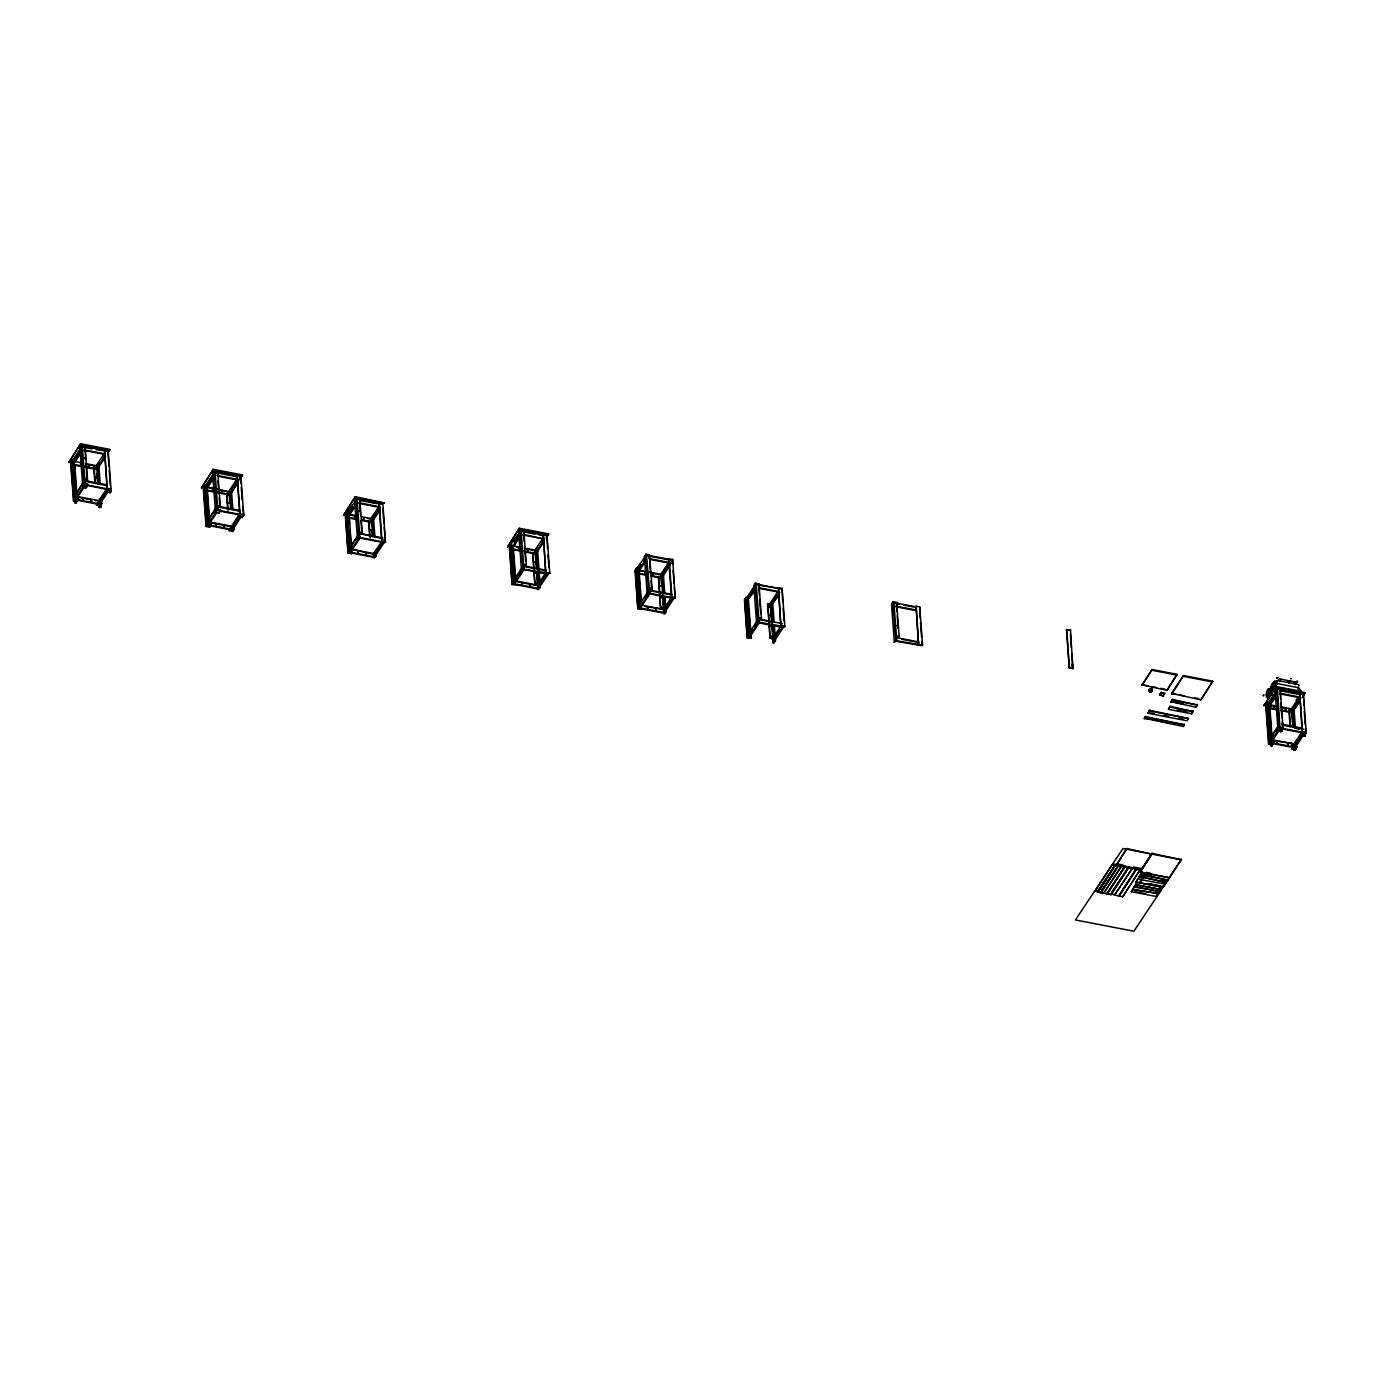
<?xml version="1.0" encoding="UTF-8"?>
<svg xmlns="http://www.w3.org/2000/svg" width="1375" height="1375" viewBox="0 0 1375 1375"><rect width="100%" height="100%" fill="white"/><g stroke="black" fill="none" stroke-linecap="round" stroke-linejoin="round"><path stroke-width="1.5" d="M87.57 480.219L84.459 480.253L87.57 480.219L85.078 446.256L81.417 445.552L84.322 485.186C87.57 487.523 86.487 484.963 86.109 484.791M98.278 505.691C99.722 502.511 102.867 506.619 99.894 504.917C101.217 506.138 98.416 506.962 100.53 506.498C100.461 503.336 98.966 510.623 99.842 504.247C97.075 506.361 103.125 505.794 99.997 507.444M109.484 492.405C109.227 489.809 108.539 490.016 109.656 492.061C110.705 489.586 111.169 493.47 110.481 489.861M1272.545 742.775C1270.689 746.78 1269.486 742.259 1272.287 743.291C1270.569 742.448 1272.03 746.298 1270.294 743.755C1274.573 739.544 1270.466 749.169 1270.895 743.016C1269.108 743.806 1273.594 745.095 1272.322 745.405C1270.964 745.044 1271.531 743.17 1272.58 744.202C1270.225 738.633 1269.331 749.461 1273.697 742.672L1269.984 741.177L1268.506 743.411C1278.75 744.837 1266.083 745.405 1271.273 742.93M1271.583 742.173C1268.541 748.584 1275.038 744.305 1270.758 743.789C1275.656 743.531 1269.245 747.656 1270.741 742.792M1281.672 728.578L1282.325 727.702C1281.878 730.486 1280.83 732.084 1279.489 729.231M1281.242 728.802C1280.641 724.298 1279.197 735.848 1281.706 730.28C1278.733 723.938 1286.003 733.305 1279.008 729.85C1284.663 726.172 1279.145 732.995 1282.153 728.63M1295.405 749.908L1293.927 748.309L1295.13 750.303L1295.611 747.948L1294.116 748.206L1294.236 750.183L1295.697 747.227L1294.184 750.166L1293.806 748.705L1295.68 748.911L1295.422 747.673L1292.655 748.344L1295.284 746.144M1282.6 729.059L1305.288 733.305L1303.5 736.038L1302.95 733.511L1305.288 733.098L1303.569 736.055L1303.569 733.975L1304.789 733.391L1305.081 734.972L1302.056 734.216M1305.081 733.992C1302.073 731.139 1305.923 740.489 1304.823 733.7C1300.337 732.445 1305.545 738.358 1304.222 733.236C1299.77 733.27 1308.055 736.278 1304.617 732.256M74.388 499.984L76.278 500.328C75.127 503.284 77 499.211 75.934 500.517C74.353 504.195 74.542 499.366 76.192 502.03C75.539 503.491 76.244 501.583 76.141 500.844C74.903 504.023 75.505 500.38 76.158 498.695L76.175 499.675M86.264 487.197C83.634 485.323 88.172 486.836 84.752 486.63C83.669 486.337 85.766 484.653 85.13 486.527C85.903 484.756 85.852 488.056 85.388 486.045C83.463 487.661 85.491 483.897 85.886 485.238C85.302 486.458 83.669 489.534 86.556 484.997C82.277 485.323 86.625 485.22 86.058 487.145C82.638 483.02 88.653 487.128 83.909 485.53C85.92 488.177 83.755 487.919 85.302 485.427C86.522 488.039 85.508 488.091 87.88 484.464L84.219 483.759L82.741 485.994L86.402 486.595L84.872 487.798M101.011 503.869C96.972 502.82 100.392 510.538 101.612 503.061L97.952 502.356L96.525 505.381C104.431 504.453 99.997 510.091 98.828 504.213L100.822 504.487M110.653 489.483L107.37 488.228L105.944 491.27C115.191 492.542 107.37 493.728 110.378 488.658L108.711 491.133L110.808 491.047M1151.03 689.545C1148.056 690.095 1149.5 691.161 1151.305 688.256M1272.425 744.7C1271.102 743.342 1272.786 743.497 1271.703 743.514C1268.867 742.259 1275.278 746.814 1270.723 745.13C1271.222 741.967 1272.511 745.989 1271.961 745.198M1271.359 745.216C1271.205 744.975 1271.961 743.772 1270.827 743.17L1295.611 747.948M1280.641 731.483C1282.48 730.348 1280.847 726.43 1280.142 731.036M1281.775 728.956L1281.414 730.503L1279.953 729.936L1281.809 730.52L1281.345 728.973L1281.5 731.242L1281.758 729.111L1281.792 730.881L1281.552 729.111L1279.747 730.159L1281.38 730.778L1282.239 728.406M1295.216 750.2L1294.425 747.141L1295.903 747.244L1293.566 747.467L1293.978 750.045L1294.373 747.794L1295.731 748.688L1294.391 747.553L1295.508 749.684L1293.273 748.12L1294.631 748.756L1295.491 747.691L1294.236 750.183L1295.972 746.866M1304.205 735.9L1304.686 731.998M73.838 500.964C79.819 499.314 73.047 503.68 76.656 500.122C76.347 504.298 74.834 500.156 76.158 500.036M101.011 504.814C98.381 506.533 101.131 505.622 99.808 504.384M101.114 504.677L100.048 507.238M1150.617 689.167C1152.611 690.611 1148.675 687.431 1151.666 690.766C1150.188 694.873 1153.281 688.703 1149.998 689.769C1148.28 690.233 1151.098 693.945 1150.291 690.852C1150.703 686.744 1150.583 692.57 1151.408 690.817C1148.211 686.623 1150.325 694.959 1151.631 690.37M1151.769 689.459C1151.7 686.727 1145.513 694.512 1151.425 689.614M1272.717 742.93C1272.923 742.466 1270.139 743.583 1272.425 744.098M1293.892 749.702L1295.302 750.114L1293.961 749.977L1295.645 748.052L1294.597 747.003L1293.892 749.066M1295.834 747.261L1294.047 749.512M1305.064 733.236L1304.858 735.745M75.522 502.477C74.577 498.833 76.622 502.322 75.642 502.734C75.47 500.397 74.662 500.036 74.8 502.631C75.281 503.319 73.459 497.853 75.058 501.153C76.141 500.964 74.714 500.242 76.639 499.744C77.516 500.466 74.009 498.953 74.078 500.5C74.783 501.342 75.591 499.434 74.645 499.761L83.222 486.819M84.648 487.541C83.978 485.684 87.192 485.513 85.422 487.248M99.928 507.203C96.628 503.714 100.994 504.883 100.014 506.825M100.461 507.358C98.622 504.213 100.856 503.044 99.98 507.031M101.045 504.47L100.495 503.37C98.639 505.605 97.934 505.639 100.65 506.172C100.564 503.697 98.519 504.934 99.945 506.739M110.327 492.542C109.227 490.153 110.945 492.216 110.292 490.222C111.358 493.316 106.769 489.586 109.897 491.528C108.487 493.934 109.811 491.511 111.083 489.741L108.213 450.725L104.552 450.02L106.992 488.778M1149.912 692.123C1147.987 687.775 1151.528 690.559 1151.528 691.556M1268.712 693.052L1269.245 693.894M1270.913 745.577C1271.531 743.394 1269.039 742.93 1272.511 743.6C1269.675 744.666 1272.116 743.892 1272.047 743.72C1273.662 745.181 1268.163 742.397 1271.909 743.703C1271.325 749.839 1271.583 739.578 1272.305 744.614C1272.442 746.797 1271.617 742.139 1272.098 743.634C1271.239 744.305 1274.453 746.436 1268.558 744.202L1265.705 705.203L1267.183 702.969L1268.094 703.141L1270.895 741.348M1269.933 743.909C1272.837 744.597 1271.583 743.617 1270.208 743.359C1270.861 743.995 1272.287 742.07 1271.978 744.7L1272.305 743.222L1271.875 745.766M1272.202 745.594L1270.947 745.714M1281.964 729.936C1279.369 729.489 1281.62 727.358 1281.603 731.448M1295.594 748C1294.597 749.891 1295.577 746.161 1293.858 747.777C1298.172 750.097 1290.472 748.103 1295.164 747.553M1294.184 748.086L1295.92 747.261L1273.181 743.05M1304.359 736.175C1304.497 735.075 1304.136 730.83 1303.638 735.539C1305.975 729.712 1300.166 737.962 1306.198 732.205L1302.538 731.5L1301.059 733.734L1305.081 734.938M1305.081 734.783C1302.159 729.094 1303.517 740.3 1304.617 733.7C1305.82 735.023 1301.283 735.556 1304.205 734.216C1306.181 735.23 1302.984 735.298 1303.827 733.425C1305.081 735.041 1305.459 736.381 1301.059 733.734M75.831 502.855L74.817 501.514L76.364 500.517M86.402 485.134C81.812 484.464 87.347 489.706 84.872 485.014L107.284 489.466M100.083 504.659C98.261 505.897 97.986 505.175 100.753 505.037L98.484 505.227L100.272 506.292L100.255 504.797L98.742 505.33L100.512 505.141L99.413 507.427L98.863 505.673L100.719 504.969L99.378 507.392L98.467 505.45M110.344 488.623C108.934 489.878 111.237 493.866 110.189 490.669C106.116 491.03 110.756 489.087 110.258 490.961C110.086 488.864 108.023 490.394 110.636 490.084C110.223 491.923 107.766 489.792 108.728 489.5L99.034 503.817L98.811 500.637L107.044 488.28M110.069 492.645C109.364 488.589 110.945 492.491 109.553 489.328C111.633 490.359 106.786 491.236 109.278 490.377C112.509 489.534 110.825 489.637 107.422 489.053L100.478 499.675M109.948 491.923L109.587 489.483M1150.789 692.364L1150.411 689.803L1151.477 690.009M1273.645 741.881C1270.362 746.436 1272.03 741.297 1271.978 744.7C1270.002 744.03 1271.428 743.17 1271.084 743.548M1271.514 743.239C1270.93 746.9 1271.136 742.002 1269.52 743.961M1281.878 729.369C1278.338 728.956 1282.188 730.142 1279.008 729.85M1281.122 731.414L1281.173 731.569M1295.164 748.997C1295.078 747.433 1295.284 748.911 1295.027 747.708C1293.497 752.005 1296.745 745.37 1293.514 748C1296.831 750.819 1294.098 745.989 1294.047 748.378C1296.573 748.533 1293.548 747.948 1295.645 748.052C1293.05 747.622 1293.102 750.664 1296.848 747.141L1292.998 745.198L1293.188 746.487M1294.184 747.278C1292.019 748.413 1296.384 747.759 1294.666 747.261C1293.273 748.894 1292.844 748.103 1295.559 747.88L1294.442 747.639L1295.611 747.948M1304.273 733.322C1304.703 736.622 1303.895 733.631 1304.445 734.112C1305.219 732.858 1301.128 734.302 1304.927 733.614M86.436 486.269C85.009 487.609 83.514 484.172 85.061 486.423C82.947 485.392 87.055 485.616 85.508 487.661M100.719 506.516C101.681 507.581 97.127 503.198 100.203 506.309M110.43 490.703C109.416 494.038 111.031 488.005 108.9 490.652C114.297 489.087 105.428 491.408 110.67 491.202C107.903 488.073 111.152 492.869 110.155 490.205C110.412 494.742 108.247 489.637 110.739 489.706M1150.823 689.494C1147.025 688.686 1153.144 694.959 1150.669 689.872M1281.964 728.647L1280.572 731.552L1280.056 729.025L1271.823 741.503L1273.731 741.589L1271.978 741.245M76.106 498.781C75.23 501.411 75.917 503.697 75.195 499.898C74.852 502.356 75.814 500.93 76.209 502.391M107.852 490.772L110.773 491.494L108.006 490.583M1271.892 743.927C1271.617 744.855 1271.016 742.586 1270.586 744.477C1270.741 743.273 1270.38 745.353 1271.669 743.239M1296.78 746.333C1292.5 752.159 1294.219 745.662 1295.181 748.189M1292.655 748.327C1297.914 750.888 1294.219 747.175 1294.769 749.048M1304.892 733.562C1304.634 735.677 1301.506 735.436 1304.841 733.545M75.453 502.03C72.652 500.122 77.963 501.617 75.212 499.658C76.089 499.555 74.181 504.505 74.972 499.795M86.402 484.395C85.319 484.722 84.116 486.802 84.391 484.894M110.309 492.525C110.017 489.792 108.281 489.294 109.708 491.356C111.031 487.661 108.316 493.745 110.069 492.508M1149.809 689.339L1150.016 692.261L1149.552 689.803L1151.116 691.23L1150.256 689.958L1149.981 692.192M1270.981 743.359C1268.85 743.136 1272.666 744.133 1270.053 743.841M1281.002 730.744C1280.933 728.716 1282.153 731.191 1280.056 729.73C1279.403 729.403 1279.558 728.389 1281.706 729.317M1279.919 728.389C1279.094 730.606 1282.033 729.18 1281.689 729.936M1293.239 747.897L1294.717 746.625M1295.13 748.636C1293.669 748.636 1293.548 746.797 1295.112 749.169C1294.013 747.312 1294.408 749.873 1294.167 749.478M1303.603 733.15C1304.858 735.264 1300.217 735.041 1304.136 732.497M74.645 501.755C76.794 499.709 72.222 501.445 76.33 500.311C75.505 499.28 75.109 501.806 75.608 501.445C78.392 501.188 71.105 500.259 76.381 501.841M84.27 484.705C84.339 485.427 85.198 486.441 85.697 484.997M1282.205 721.944L1283.047 727.753L1279.403 727.048L1277.908 729.283C1285.78 730.194 1279.128 730.297 1280.177 728.595M1302.881 734.491C1305.15 732.806 1304.308 734.13 1304.033 735.144M85.491 485.839L84.734 486.681L86.092 483.777M98.708 504.35C101.252 509.266 98.605 504.109 100.702 504.969M1279.403 729.627C1282.944 728.767 1280.022 729.541 1280.469 730.159C1281.362 728.252 1280.125 730.245 1281.586 729.317M1295.68 748.98L1293.875 749.341L1295.061 748.172L1293.48 748.413L1294.614 748.567L1293.359 748.292L1293.566 747.089L1293.462 748.619L1294.58 747.347M1282.205 728.819L1280.434 728.956M75.127 499.812C76.089 502.202 75.677 500.741 75.986 500.448C73.803 499.022 77.55 502.803 75.866 500.294C73.7 499.469 75.041 502.769 76.381 500.466M109.931 489.706C109.381 489.741 109.811 493.986 108.384 490.05M1151.477 691.694C1150.566 692.106 1149.655 689.872 1150.703 690.594M1270.792 743.497L1270.345 744.305L1271.617 743.944M1271.256 745.439L1271.772 743.566M1280.847 730.486C1279.73 729.506 1281.036 730.967 1281.294 729.128M1304.703 733.872C1301.592 732.411 1304.119 735.952 1304.772 734.198M75.35 499.847L76.244 500.191M85.748 486.578L86.625 484.877L85.766 486.492L84.528 486.062L85.955 486.372M109.897 489.895C108.677 489.603 110.722 490.359 110.619 491.631M1281.036 729.042L1279.781 729.85L1280.881 729.3M1303.638 733.872L1304.445 733.58M74.989 500.895C74.027 501.634 76.227 500.036 75.797 500.087M100.564 505.57L99.378 505.777L100.323 506.447C100.066 505.45 98.88 506.12 100.323 506.447C100.598 502.837 98.089 509.025 100.633 507.117M1151.03 692.347C1153.144 691.023 1146.888 690.611 1150.445 689.837M1271.72 744.477L1270.809 744.253M1303.294 735.161L1304.823 735.78M1304.686 735.488C1304.669 734.147 1303.603 731.569 1303.294 735.522C1306.766 736.948 1302.555 732.497 1305.133 734.525M1303.895 733.305C1304.463 734.525 1303.534 734.405 1304.858 734.387M100.392 505.072L98.931 506.172L99.206 504.539M109.519 489.723L108.797 491.219L109.691 489.809M1280.503 729.695C1279.902 728.2 1279.369 731.087 1281.07 729.369M1294.133 747.502C1293.119 750.252 1295.886 745.955 1294.666 749.512M75.986 502.7C73.992 498.884 73.7 501.892 75.677 500.002M84.494 486.269L84.442 485.031L86.058 485.702M1270.775 742.964L1270.534 744.425L1270.277 743.325L1271.737 743.428M75.608 458.477L75.522 459.353M101.234 498.094L101.389 499.452L101.681 497.939M215.359 512.256L215.377 512.978M352.791 546.511L352.945 547.886L352.945 546.614M1277.22 730.83L1277.1 732.463L1277.375 730.933M1267.492 696.523L1268.197 696.145M1269.4 693.67C1268.42 693.052 1269.297 693.464 1269.005 693.447M1267.63 692.673A4.486 1.512 -79.1 0 0 1268.833 697.589L1269.692 696.266A4.486 1.512 -79.1 0 0 1270.689 690.92A4.486 1.512 -79.1 0 0 1269.194 689.305M1270.827 689.322L1269.469 688.978L1271.153 688.256M1269.4 706.475L1271.17 706.561L1269.348 706.166M1299.977 696.111L1291.039 709.448L1291.28 712.628L1300.286 699.084M99.67 504.384C98.158 505.863 100.22 503.714 100.306 506.395M1150.6 689.116L1151.631 688.875M76.433 500.569C75.814 501.514 74.027 498.798 76.467 501.222M1305.098 734.216L1303.895 734.834L1304.273 733.666M770.791 604.123L767.559 604.072L770.052 638.034L772.784 638.567M109.158 492.37C108.247 486.252 110.258 492.336 110.464 492.336M1281.723 730.263L1277.977 730.073L1275.106 691.075L1276.584 688.841L1280.245 689.545L1283.116 728.544C1281.036 733.459 1278.939 730.211 1280.847 728.75M74.834 501.927L76.33 501.995L76.038 500.998M1149.466 690.628C1148.623 686.864 1150.05 694.358 1150.359 689.236M1280.142 730.812L1281.208 730.159M1151.064 691.934C1151.82 691.402 1149.569 689.58 1149.723 691.058L1149.603 689.373M1280.142 730.434L1280.537 729.283M1294.013 749.152L1293.823 747.106L1292.655 748.413L1295.663 749.169L1291.709 748.653L1293.308 745.508M1304.256 735.058L1303.105 733.373L1304.17 735.384M81.417 445.552L79.939 447.786L82.792 486.802L86.453 487.489L86.384 486.527M101.303 498.816L101.664 503.852L100.186 506.086C99.447 504.591 99.43 505.244 98.467 504.952M1280.778 729.575C1279.747 731.259 1279.541 727.255 1280.125 730.727M1294.923 748.447C1293.153 749.066 1294.975 747.209 1295.147 749.203L1294.803 748.808M74.852 501.205L74.13 500.242L75.694 500.225M100.048 505.983C98.003 506.052 100.684 505.244 98.863 504.711M1270.414 743.342L1270.964 744.889M1279.987 729.077L1280.348 730.864M1304.05 734.577L1302.761 733.614L1304.222 734.353M1151.116 690.989C1148.537 689.769 1150.05 690.525 1150.909 691.505M85.938 487.816L85.113 484.945L86.178 485.306M108.436 490.273C108.436 492.456 109.519 487.627 110.241 491.545C108.969 489.173 108.402 491.442 110.55 490.669M1303.861 734.009L1303.002 734.267L1305.116 734.387M86.384 485.805C83.308 484.963 85.817 485.152 85.508 485.1M85.611 485.22L84.202 485.255L84.391 486.492M110.722 490.291L107.852 490.858M1303.552 734.009L1303.861 734.25M74.302 500.191L74.594 501.342M99.086 507.048L100.117 507.564M1150.17 690.714L1149.414 689.683L1151.236 691.745M1270.844 744.494L1270.534 743.514L1271.566 744.202M1294.562 748.327C1292.706 748.223 1294.03 747.312 1294.614 749.409M1294.786 749.495L1294.992 750.355M75.505 501.841L75.677 501.497M99.997 505.364C101.853 505.622 97.109 506.069 99.791 504.677M1150.72 691.281L1150.153 691.745M109.141 491.683L108.677 489.414M1150.531 689.219L1152.113 688.394L1151.631 689.442M1288.203 681.845L1288.633 680.9M100.1 506.12C96.078 505.106 101.905 505.656 98.845 504.367M109.57 491.717C110.464 491.184 108.453 489.191 110.275 491.614L110.189 490.6M1150.445 690.25C1149.173 689.992 1150.548 690.834 1149.294 689.82M1270.191 743.445L1270.638 744.562M1303.878 733.425L1303.036 734.714L1303.998 732.875M85.473 486.011L85.233 487.3M99.275 500.637L99.344 501.617M373.863 553.592L374.43 554.675M1150.153 690.92L1150.256 691.591M1294.717 748.619L1304.909 732.583M1281.277 690.336L1281.156 688.325L1296.745 691.35M1294.339 748.275L1293.497 748.464M95.219 467.105L95.837 467.655M96.628 477.658L94.978 477.125L96.817 477.692M110.378 492.113L110.034 490.892M229.298 503.198L227.545 502.752L229.488 503.233M371.319 530.355L369.583 530.097L371.284 530.664M535.408 562.014L533.638 561.67L535.528 562.358M535.941 573.323L534.566 572.791L536.198 573.117M536.955 583.447L535.202 582.983L537.127 583.653M650.134 587.606L651.612 588.191L650.719 587.83M660.859 586.352L659.381 585.888L661.289 586.386M662.08 597.609L660.309 596.991L662.114 597.558M662.802 607.836L660.945 607.2L662.922 607.733M769.88 605.447L768.127 604.708L769.777 605.12M771.341 626.433L769.587 626.089L771.289 626.673M771.788 636.814L770.43 636.144L772.217 636.9M1290.214 710.531L1288.856 709.878L1290.455 710.531M74.869 502.683L75.78 502.769M1304.016 735.556L1304.548 736.158M85.473 487.42L85.302 486.664M1293.806 748.825L1293.892 747.467M99.103 504.453L98.673 505.983M1303.191 734.886L1303.569 733.27M80.317 463.719L80.867 464.939L80.781 463.719M82.981 498.438L83.325 500.053L83.136 498.506M88.962 465.18L88.928 466.589L88.688 465.077M91.334 500.053L91.506 501.617L91.489 500.122M213.452 489.259L213.417 490.566L213.314 489.019M215.548 524.288L215.995 525.577L216.03 524.184M221.238 490.531L221.598 492.13L221.633 490.72M357.878 551.358L358.033 552.922L358.033 551.444M363.481 517.859L363.636 519.475L363.653 518.066M365.767 553.197L366.317 554.417L366.025 552.853M519.355 547.92L519.527 549.484L519.166 547.92M522.139 583.103L522.087 584.512L521.984 582.966M527.536 549.45L527.691 551.066L527.502 549.519M529.822 584.788L530.269 586.077L529.908 584.598M647.402 607.423L647.831 608.713L647.642 607.183M653.245 573.736L653.434 575.266L653.005 573.873M655.858 608.678L656.013 610.294L655.583 608.902M1274.367 706.681L1274.35 707.988L1274.127 706.544M1276.481 741.727L1276.911 743.016L1276.945 741.709M1285.47 708.727L1285.694 710.188L1285.264 708.778M1288.289 743.892L1288.255 745.198L1287.825 743.806M1280.263 729.936L1279.816 729.953M74.508 500.191C74.095 500.139 74.147 500.827 75.298 500.672M98.553 504.969C99.842 505.192 97.608 505.278 100.014 505.433M1303.466 734.216L1303.277 733.116M1281.397 730.022L1282.188 728.853L1279.884 728.733M76.278 500.053L76.141 502.511M110.516 491.167C109.708 491.03 109.347 491.064 109.553 490.205M109.966 491.081L108.247 490.548M1149.741 690.508L1148.83 690.319M84.631 486.492C85.336 486.286 84.236 485.117 84.081 485.822M109.777 491.184L109.209 490.239M74.473 500.62L75.127 500.981M1293.961 748.43L1293.737 747.88M99.481 506.928L98.794 505.072L99.98 506.43M1149.638 690.439L1149.723 691.058M98.914 462.739L98.811 464.441L98.828 463.134M103.658 455.847L103.417 457.497L103.623 455.916M106.253 490.772L105.841 491.906M231.567 488.211L231.481 489.964L231.739 488.675M236.208 481.25L235.933 482.419M373.433 515.952L373.519 517.309L373.605 515.711M378.211 508.63L377.987 509.764M376.062 550.739L376.32 555.947L373.914 557.992L384.45 542.197M380.789 543.658L380.548 544.775M537.917 547.456L537.573 548.9L537.539 547.302M542.266 540.203L542.042 541.337M539.997 583.292L540.358 582.33M544.878 575.214L544.603 576.366M663.523 571.519L663.162 572.481M666.153 606.839L665.895 608.128L666.153 606.375M670.605 599.517L670.502 601.202L670.673 599.414M773.541 599.586L773.352 601.167L773.438 599.466M776.531 594.722L776.669 596.166L776.686 594.877M779.092 630.575L779.436 629.612M1274.608 697.366L1274.831 696.266M100.598 506.086L100.581 506.825M74.198 500.534L74.852 499.933L74.594 500.964M1303.517 735.109L1302.898 733.459M74.216 500.741L74.302 500.758M1271.806 687.913L1270.947 687.397M1276.739 678.322L1278.166 677.6L1276.533 677.823M1296.109 681.777L1297.57 681.347M71.827 462.223L73.012 461.123L71.844 462.378M73.545 462.258L73.975 461.398M99.894 505.037L98.88 505.742M205.683 497.956L206.422 496.788L205.597 497.664M206.766 519.269L208.089 519.372L205.597 485.409L204.669 485.238L203.191 487.455L206.061 526.47L209.705 527.175L211.2 524.941L207.488 523.445L205.992 525.662L209.653 526.367L211.131 524.15M206.92 519.372L207.986 518.117L206.972 518.891M346.62 514.938L347.72 514.009L347.205 514.989M349.302 546.614L347.634 512.755L346.723 512.583L345.228 514.8L348.047 553.008L351.691 553.713L349.422 517.069M512.239 568.184L513.339 566.912L512.342 568.047M514.611 581.763L515.505 580.989M546.855 573.066L546.013 574.286L547.009 573.358M639.925 602.508L637.897 604.003L638.739 602.078L639.925 602.508L637.433 568.545L636.522 568.356L635.027 570.591L637.845 608.798L641.867 608.953M670.192 562.22L669.144 563.441L670.295 562.667M747.244 621.294L748.464 620.142L747.725 621.311M1280.159 729.661L1279.919 730.331M208.33 485.513L207.848 483.742M233.939 523.462L234.042 524.992L234.248 523.411M238.923 516.312L238.511 517.447M378.348 508.613L378.125 510.383L378.159 509.472M380.823 543.623L380.738 544.5M542.42 540.306L542.18 541.973L542.214 541.062M663.489 571.312L663.352 572.189M1171.019 722.202L1170.228 723.181L1170.778 722.15M96.989 466.4L97.487 465.506L97.023 466.795M206.25 487.558L207.006 486.595L205.683 487.541M229.522 492.353L229.78 491.391M232.066 527.175L232.719 526.075L232.134 527.312M371.938 519.578L372.144 518.358L371.852 519.647M535.631 551.238L536.181 549.948L535.992 551.169M638.172 570.625L638.481 570.058M661.272 575.266L661.994 574.183L661.581 575.489M663.902 610.311L664.555 609.211L663.936 610.517M98.845 506.155L98.983 505.536M109.158 489.792L108.9 491.322L109.158 489.775L108.247 490.634M1302.916 734.336L1303.483 733.288L1303.534 735.023M1270.741 688.308L1272.648 686.194M1302.864 734.044L1303.191 734.319M216.958 489.483L229.917 492.147L217.336 488.933M371.525 519.492L371.852 518.667L361.453 516.673M538.244 586.231L545.531 574.681M74.8 500.259L75.866 500.689L74.938 500.242M1294.013 682.67L1293.6 681.759M84.408 484.67L84.425 485.409M1302.984 734.095L1303.053 733.769M74.955 501.978L74.834 502.545M663.695 609.177L661.444 577.139M1268.025 691.728L1268.334 691.848A12.925 9.505 33.6 0 1 1268.678 696.523L1269.675 695.028A12.925 9.505 33.6 0 0 1269.331 690.37L1268.025 691.728A13.561 9.969 33.6 0 1 1268.386 696.523L1269.778 694.77A3.214 1.083 -79.1 0 0 1269.452 690.302L1268.231 692.106A3.214 1.083 -79.1 0 0 1268.575 696.592L1269.486 696.661M1151.528 691.453L1151.442 691.127M770.464 615.484L768.762 614.9L770.705 615.398M1269.709 694.152L1269.709 695.045M1270.294 743.755L1270.225 743.617M76.983 498.85L76.467 499.744M1272.562 742.895L1273.061 741.881M1272.837 742.534L1272.27 742.723M1268.352 696.163C1266.547 698.362 1267.458 694.152 1267.647 697.108M100.22 504.952L99.206 505.003L108.178 491.631M74.302 461.227L73.683 462.155M348.373 514.852L349.044 513.941L348.528 514.92M350.367 549.072L349.456 548.883L349.697 552.08L374.67 556.875L374.705 553.386L374.086 554.314L351.244 549.295M379.861 506.67L379.345 507.65L380.016 506.739M523.033 534.342L543.761 538.897M1151.236 692.192L1149.93 692.072M1272.322 745.405L1270.775 745.353M1268.352 696.248L1269.159 697.4M1268.352 696.438L1268.558 696.059A4.486 1.512 -79.1 0 0 1269.091 689.081A4.486 1.512 -79.1 0 0 1266.341 693.223A4.486 1.512 -79.1 0 0 1267.681 697.366L1267.905 697.091M1273.662 691.505L1274.144 690.473A2.63 0.894 -79.1 0 0 1273.869 686.795L1270.534 691.814A2.63 0.894 -79.1 0 0 1270.242 694.908M85.319 485.513L86.402 485.959M76.364 496.719L76.244 497.183M105.153 453.784L105.188 454.128M513.528 577.672L513.562 578.016M515.298 580.886L514.559 581.47M748.653 630.902L748.688 631.245M107.422 485.719L84.528 481.319L85.302 485.427L76.089 499.245M80.627 443.781L68.802 462.43L80.627 443.781L109.862 449.419L107.542 453.784M74.302 495.498L73.391 495.327L75.419 493.831L72.927 459.869L72.016 459.697L70.52 461.931L73.528 501.033L77.034 501.634L78.53 499.4L74.817 497.905L73.322 500.139M72.428 470.027L71.809 461.536L80.403 448.611M81.589 446.858L82.328 445.741L85.13 483.948M74.267 459.387L80.145 450.553M80.644 451.808L72.05 464.733L82.448 466.727M85.078 446.256L85.628 459.559M73.322 464.338L80.386 453.75M83.342 482.212L74.388 496.564L83.411 483.003M104.466 453.252L96.233 465.609L96.473 468.806L104.706 456.431M74.817 497.905L73.683 500.758M82.792 486.802L84.287 484.567L87.88 484.464M97.883 464.681L96.405 466.898L93.672 466.383M106.923 451.103L96.147 449.659M108.213 450.725L84.047 446.686M97.986 467.259L103.916 458.339M107.491 452.994L109.862 449.419M105.617 456.603L97.006 469.528L86.608 467.534M78.461 498.609L77.034 501.634M86.453 487.489L87.931 485.272M96.525 505.381L97.952 502.356M95.184 500.569L99.722 500.809L76.828 496.409M213.297 469.322L201.472 487.97L213.297 469.322L242.533 474.959L240.212 479.325M215.548 512.703L212.592 473.327L214.088 471.092L217.731 471.797L220.223 505.759L217.112 505.794L220.223 505.759M204.841 486.527L214.998 471.281L217.8 509.489M205.752 486.698L213.984 474.341M213.314 477.348L205.081 489.706L230.055 494.519L229.814 491.322M205.992 489.878L214.225 477.52M216.013 507.753L206.989 521.314L207.281 525.284M242.687 506.533L243.684 514.456L240.023 513.769L238.597 516.811L242.258 517.516L243.753 515.281L240.883 476.248L237.222 475.561L239.662 514.319M237.136 478.792L228.903 491.15L229.144 494.33L238.545 480.202M206.061 526.47L207.539 524.236L211.2 524.941M216.013 507.461L216.322 511.706L215.411 511.534L216.889 509.3L220.55 510.005L219.123 513.03L215.463 512.325L216.941 510.108L214.088 471.092M240.023 510.469L217.147 506.052L217.439 510.039L207.659 524.734L207.419 521.555L208.33 521.727M230.983 489.569L236.878 480.734M216.803 512.531L208.725 524.786M239.387 478.483L240.883 476.248M230.656 492.8L236.586 483.88M240.161 478.517L242.533 474.959M238.287 482.144L229.677 495.069L204.703 490.256M230.708 493.608L237.841 482.883M220.55 510.005L219.123 513.03M239.697 513.803L231.481 526.178L231.705 529.358L239.938 517M229.144 530.131L230.622 527.897L234.283 528.602L232.856 531.627L229.144 530.131L232.787 530.836L234.283 528.602M229.195 530.922L230.622 527.897M238.597 516.811L240.092 514.577L237.222 475.561M232.856 529.547L240.848 517.172M355.334 496.667L343.509 515.316L355.334 496.667L384.639 503.095L355.403 497.475M358.359 539.052L357.448 538.88L354.647 500.672L356.125 498.438L359.786 499.142L362.278 533.105L359.167 533.139L362.278 533.105M355.128 501.497L345.606 514.25L348.047 553.008M356.297 499.727L357.036 498.627L359.838 536.817L349.319 552.63L349.027 548.659L358.05 535.098M347.806 514.044L352.498 506.98M355.352 504.677L347.119 517.052L357.534 519.045M348.03 517.223L355.094 506.619M350.127 546.717L348.098 548.212L349.216 546.545L346.723 512.583M359.477 537.384L385.361 542.369L382.92 503.594L378.898 503.456L381.7 541.664M349.095 549.45L358.119 535.889M379.173 506.138L370.941 518.495L371.577 526.161M357.448 538.88L358.927 536.645L356.125 498.438M373.037 516.914L378.916 508.08M350.608 552.252L360.009 538.123M371.181 521.675L380.583 507.547M375.066 516.587L378.641 511.225M380.325 509.489L371.714 522.414L361.316 520.42M379.259 502.889L382.078 541.097L373.519 553.523L373.742 556.703L383.161 542.575M374.052 554.263L380.308 544.861M383.934 539.791L385.052 538.123L384.123 537.952M519.389 528.258L507.564 546.906L519.389 528.258L548.625 533.878L546.305 538.244M510.778 544.156L513.27 578.119L512.153 579.786L514.181 578.291L511.689 544.328L510.778 544.156L509.283 546.391L512.084 584.598L516.123 584.736M522.414 570.642L521.503 570.47L518.702 532.263L520.18 530.028L523.841 530.733L526.333 564.695L523.222 564.712L526.333 564.695M514.216 542.094L517.739 536.783M519.406 536.267L510.812 549.192L521.211 551.186M523.841 530.733L524.236 541.905M512.084 548.814L520.317 536.439M543.314 534.48L545.755 573.237L543.314 534.48L546.975 535.184L549.777 573.392L523.17 569.061M521.744 568.098L513.15 581.023L513.373 584.22L523.892 568.408L521.091 530.2L509.661 545.823L512.084 584.598M515.608 578.875L522.981 568.236L520.18 530.028M543.228 537.711L534.995 550.086L536.422 568.356M514.663 583.825L524.064 569.697M546.975 535.184L547.542 548.47M535.236 553.266L543.469 540.891M536.748 551.736L541.492 544.586M546.253 537.453L548.625 533.878M544.38 541.08L535.769 554.005L525.37 551.994M532.95 552.406L534.927 584.805L533.981 572.069M537.573 585.097L545.806 572.739M537.659 585.337L537.092 572.034M537.797 588.294L547.216 574.148M537.573 549.312L540.375 587.52L537.969 589.583L548.487 573.77M647.694 588.483L648.158 594.842L647.247 594.67L644.445 556.462L645.923 554.228L649.584 554.933L652.077 588.895L648.966 588.93L652.077 588.895M646.095 555.517L635.405 570.041L637.845 608.798M646.473 554.967L649.653 592.608L639.117 608.42L638.894 605.241L649.034 589.995L671.928 594.395M641.128 564.523L636.694 569.663M643.483 561L645.837 557.459M645.15 560.467L636.917 572.842L647.333 574.836M637.828 573.014L644.892 562.409M649.034 589.995L649.275 593.175L675.159 598.159L672.719 559.384L668.697 559.247L671.498 597.455M644.875 597.781L647.23 594.258M668.972 561.911L660.739 574.286L661.702 586.197M647.247 594.67L648.725 592.436L645.923 554.228M660.911 575.575L662.406 573.341L663.798 592.453M662.836 572.688L667.545 565.623M671.43 559.763L670.158 560.158M671.241 561.619L672.719 559.384M640.406 608.042L649.808 593.914M660.98 577.466L670.381 563.337M670.123 565.28L661.513 578.205L651.114 576.194M658.694 576.606L660.67 609.005L658.333 577.173M663.403 609.538L671.877 596.887L669.075 558.68M641.334 605.086L664.228 609.486L645.133 606.444M665.397 607.716L670.106 600.652M672.959 598.366L663.558 612.494L663.317 609.314M674.248 597.97L663.713 613.783L664.641 613.955L666.119 611.738L665.036 596.87M745.903 597.386L748.395 631.348L747.278 633.033L749.306 631.538L746.814 597.575L745.903 597.386L744.408 599.62L747.209 637.828L751.248 637.983L748.43 599.775L744.786 599.07L747.209 637.828M761.458 617.925L758.347 617.959L761.458 617.925L758.966 583.962L755.305 583.258L753.827 585.492L756.628 623.7L757.539 623.872M747.742 597.73L754.497 587.555M754.961 588.878L745.938 602.422L755.872 589.05M758.966 583.962L759.361 595.134M778.439 587.709L780.88 626.484L778.439 587.709L782.1 588.414L784.902 626.622L758.656 622.205L758.416 619.008L782.478 623.648M746.161 605.602L745.697 599.242L756.216 583.43L759.017 621.638L748.498 637.45L748.275 634.27L757.298 620.709M752.572 629.355L748.275 634.27M754.823 625.969L757.075 622.583M777.648 592.006L769.759 603.866L769.983 607.062L778.8 595.375M779.9 588.62L756.387 584.719M756.628 623.7L758.106 621.466L755.305 583.258M776.308 595.581L770.292 604.605L767.559 604.072M782.667 601.717L782.1 588.414M749.409 637.622L759.567 622.377L759.327 619.197L771.581 622.188M769.983 607.062L779.006 593.502M770.052 638.034L767.92 603.522M772.32 638.894L773.472 642.263L772.32 638.894L780.227 627.034M775.5 635.68L778.869 630.592M772.561 642.073L782.702 626.828M774.4 625.9L775.5 640.75L774.005 642.984L773.094 642.812L783.613 627M891.498 604.02L893.888 601.958L896.706 640.166L894.3 642.228L891.498 604.02L892.977 601.786L896.637 602.491L899.13 636.453L896.019 636.487L899.13 636.453M896.637 602.491L896.878 611.548M916.128 606.238L918.552 645.012L916.128 606.238L919.772 606.942L922.573 645.15L896.328 640.733L896.087 637.553L918.981 641.953M894.3 642.228L895.778 639.994L892.977 601.786M919.772 606.942L920.184 618.114M921.302 645.545L895.95 641.283M1066.45 629.767L1070.489 629.905L1072.912 668.68L1069.269 667.975L1066.45 629.767L1070.489 629.905M1069.269 667.975L1066.828 629.2M1071.486 666.102L1072.603 664.434L1071.692 664.263M1141.955 684.767L1152.095 669.522L1177.069 674.334L1166.98 690.37L1141.955 684.767L1148.194 685.97M1142.006 685.558L1152.095 669.522M1159.589 694.633L1161.084 692.398L1164.728 693.103L1163.302 696.128L1159.589 694.633L1163.302 696.128M1144.327 718.197L1145.444 716.513L1184.477 724.814L1183.359 726.498L1144.327 718.197L1148.417 718.987M1149.448 710.239L1148.022 713.264L1187.003 720.758L1188.481 718.523L1149.448 710.239L1148.022 713.264M1159.658 695.423L1161.084 692.398M1144.378 718.987L1145.444 716.513M1177.069 674.334L1166.98 690.37M1171.637 693.413L1183.514 675.572L1212.75 681.192L1200.925 699.841L1171.637 693.413L1175.814 694.22M1171.689 694.22L1183.514 675.572M1170.95 701.663L1172.445 699.428L1197.47 705.031L1195.975 707.266L1170.95 701.663L1183.445 704.069M1171.019 702.453L1172.445 699.428M1169.919 706.303L1168.492 709.328L1191.644 713.78L1193.122 711.562L1169.919 706.303L1168.492 709.328M1193.07 710.755L1191.644 713.78M1197.402 704.241L1195.975 707.266M1212.75 681.192L1200.925 699.841M1184.408 724.023L1183.359 726.498M1094.93 891.533L1112.702 863.964L1115.434 864.497L1097.662 892.066L1094.878 890.742L1097.611 891.275L1115.434 864.497M1118.545 865.098L1100.773 892.667L1098.041 892.134L1115.812 864.566L1141.68 869.361L1151.837 854.116L1126.795 848.513L1116.706 864.548L1126.795 848.513M1098.041 892.134L1115.812 864.566M1101.908 890.089L1117.359 866.869M1102.286 890.158L1117.72 866.955M1106.841 893.836L1124.664 867.058L1106.841 893.836L1101.152 892.736L1118.906 865.167M1107.15 893.905L1124.922 866.319L1107.15 893.905L1110.811 894.592L1128.566 867.023L1111.928 892.014M1111.172 894.678L1128.944 867.092L1111.12 893.87L1118.683 896.122L1136.455 868.536L1118.683 896.122M1119.009 896.173L1136.764 868.605L1119.009 896.173L1122.653 896.878L1140.425 869.309L1122.653 896.878M1141.68 869.361L1151.769 853.308M1181.417 859.805L1122.963 848.547L1075.422 919.961L1133.894 931.219L1181.417 859.805L1152.13 853.377L1140.305 872.025L1169.541 877.663M1140.305 872.025L1152.13 853.377M1136.042 882.045L1142.247 871.836L1136.042 882.045L1139.703 882.75L1145.908 872.541M1131.35 891.687L1137.417 881.684L1131.35 891.687L1156.306 896.5L1162.442 887.288L1156.134 885.294M1181.366 859.014L1163.147 887.27L1139.995 882.802L1146.2 872.609M1269.52 691.505L1275.863 681.966L1277.117 684.509M1271.686 690.92L1276.052 684.63A1.977 1.169 -4.2 0 1 1278.63 683.856L1298.034 687.603A1.977 1.169 -4.2 0 1 1299.117 689.064M1275.811 687.07L1263.986 705.719L1275.811 687.07L1305.047 692.691L1302.727 697.056M1267.286 709.07L1266.977 704.825L1277.495 689.013L1279.936 727.788M1269.022 703.295L1275.794 693.137M1276.241 694.444L1267.217 708.005L1276.55 709.792M1268.128 708.177L1277.152 694.633M1280.245 689.545L1280.503 698.586M1281.105 688.445L1296.522 691.419M1294.184 683.65L1295.731 682.086L1295.886 684.2M1162.373 886.497L1159.4 891.842L1134.375 886.239M1297.897 688.823L1299.719 689.184L1299.083 690.284A2.802 0.945 -79.1 0 1 1299.513 692.055M1304.772 735.23L1306.25 732.995L1303.38 693.997L1299.736 693.292L1302.159 732.067L1305.82 732.755L1305.511 728.509M1269.503 739.045L1278.527 725.502M1269.555 739.836L1278.578 726.292M1276.103 731.552L1278.355 728.166M1268.558 744.202L1270.053 741.967L1267.183 702.969M1277.977 730.073L1279.455 727.839L1276.584 688.841M1299.839 697.761L1291.95 709.62L1293.205 726.602M1270.913 741.331L1278.819 729.472M1303.792 705.169L1303.38 693.997M1293.153 710.548L1299.1 701.611M1302.658 696.266L1305.047 692.691M1300.08 700.958L1292.191 712.817L1280.761 710.617M1281.328 730.194L1282.17 728.905M1293.617 744.477L1301.506 732.617M1291.709 748.653L1293.188 746.436L1296.848 747.141M1301.111 734.525L1302.589 732.291L1299.736 693.292M1297.914 739.561L1300.166 736.175M1294.975 745.972L1303.998 732.411M76.123 501.72L75.694 500.878M672.237 597.489L671.705 598.469L673.045 597.592M110.516 489.5L111.169 488.623M1151.339 689.253L1151.992 688.377M1272.236 741.709L1271.342 742.569M1304.806 733.047L1305.459 732.153M1295.405 747.175L1296.212 746.47L1295.147 746.47M1280.692 728.613L1281.517 727.547M86.195 479.153L87.106 479.514L85.181 478.861M228.319 492.972L227.648 492.525M1271.308 695.045L1270.792 695.492A2.63 0.894 -79.1 0 1 1270.569 695.475M355.111 516.416L355.472 517.911L355.128 516.381M84.167 485.427L84.356 486.544M108.711 491.133L108.797 490.188L108.763 491.253M1150.669 690.078L1151.631 690.611L1150.239 690.302M207.866 483.931L208.364 484.602M639.994 567.188L640.062 568.391M749.736 595.117L750.234 595.805M749.856 594.859L750.045 596.08M1297.622 741.95L1297.037 741.022M75.814 500.792L75.917 501.72M1279.73 679.92L1281.122 679.353M85.439 484.361L86.883 484.052M229.453 492.027L230.691 508.87M779.281 630.283L779.23 631.194L779.402 629.406M1273.972 737.241L1273.989 735.694M347.669 525.353L348.477 524.133L347.291 525.388L346.981 520.798M382.903 541.544L381.906 542.678L383.195 541.698M512.944 578.308L514.181 578.291M1297.502 741.503L1297.227 740.73M1276.911 681.587L1279.558 678.923L1295.731 682.086M1150.686 690.336L1151.631 690.611M1296.883 682.361C1298.12 679.095 1294.752 683.702 1297.312 681.725M523.342 568.58L523.188 569.456L548.127 574.338M538.33 585.888L517.309 581.831M668.198 564.42L667.786 565.555M1271.102 701.92L1271.428 700.666L1271.17 702.212M1276.773 682.447L1274.453 682.309A14.3 8.422 -4.2 0 0 1272.236 685.661L1273.989 686.211M1280.177 731.208L1281.689 730.933M216.597 473.653L217.456 473.619L216.562 473.258M84.666 458.236L85.542 458.202L84.631 457.841M359.373 511.122L360.25 511.088L359.356 510.727M648.433 556.789L649.292 556.755L648.398 556.377M360.938 532.434L361.814 532.4L360.92 532.039M897.05 625.659L897.927 625.625L897.016 625.264M1190.062 711.305L1191.231 711.597M80.695 444.589L109.931 450.209M213.366 470.13L242.584 475.75M519.458 529.048L548.677 534.669M214.62 471.831L237.514 476.231M239.594 476.644L240.969 483.175M356.675 499.177L381.631 503.989M520.712 530.75L545.686 535.562M648.553 555.362L672.358 559.952L672.667 564.197M893.527 602.525L916.403 606.925M83.669 447.253L91.988 448.852M216.339 472.794L237.136 476.798M360.456 500.534L377.111 503.731M520.352 531.317L521.262 531.489M522.431 531.712L534.909 534.119M539.069 534.927L543.245 535.717M648.175 555.93L668.989 559.934M895.228 603.487L899.387 604.278M903.547 605.086L913.962 607.08M79.939 447.786L80.85 447.958M212.592 473.327L213.83 477.744M354.647 500.672L355.558 500.844M518.702 532.263L519.612 532.434M644.445 556.462L645.356 556.634M84.27 449.883L105.084 453.887M216.941 475.423L237.755 479.428M358.978 502.769L379.792 506.773M648.777 558.542L669.591 562.547M895.83 606.1L916.644 610.122M83.909 450.433L104.706 454.437M218.642 476.369L237.377 479.978M358.617 503.319L379.414 507.323M522.672 534.892L543.469 538.897M650.495 559.505L671.292 563.509M895.469 606.667L916.266 610.672M1271.342 687.191L1271.119 686.555A15.228 8.972 -4.2 0 1 1274.659 681.244L1276.997 681.708M756.766 584.169L781.722 588.981M759.103 587.761L778.027 591.405M758.725 588.311L779.763 592.367M1275.863 687.861L1305.098 693.481M1280.142 690.147L1299.083 693.791M1301.18 694.203L1303.019 694.547M1279.781 690.714L1300.819 694.753M372.608 517.55L373.519 517.739L374.911 536.834M1280.383 693.344L1299.323 696.987M74.267 461.381L82.586 462.98M86.745 463.787L97.144 465.798M206.92 486.922L213.177 488.125M348.975 514.267L357.294 515.866M513.03 545.841L521.348 547.456M525.508 548.247L535.906 550.258M638.773 570.058L661.65 574.458L661.891 577.637L651.492 575.644M1280.005 693.894L1301.042 697.95M71.809 461.536L70.898 461.364L73.7 499.572L97.505 504.161M86.367 464.338L96.783 466.348M204.48 487.077L203.569 486.905L206.37 525.112M208.639 487.884L212.798 488.675M350.677 515.23L356.916 516.433M367.331 518.427L371.92 519.389M516.811 547.216L520.97 548.006M525.13 548.814L535.545 550.808M638.395 570.608L642.555 571.416M652.97 573.409L661.289 575.025M1152.164 670.312L1177.12 675.125M1183.583 676.362L1212.802 681.983M97.384 468.978L72.411 464.166L72.188 460.986M361.694 519.853L372.092 521.864M511.173 548.625L519.492 550.241M523.669 551.031L536.147 553.438M346.758 517.602L357.156 519.612M636.556 573.392L646.955 575.403M1266.581 696.248L1267.922 695.87M1270.362 704.842L1276.688 706.062M1280.898 706.87L1291.417 708.898L1292.827 727.169M1266.977 704.825L1266.066 704.653L1268.867 742.861L1269.795 743.033M1270.002 705.409L1274.213 706.217M1282.617 707.833L1286.828 708.641M1069.63 667.408L1073.291 668.113M1263.934 704.911L1268.094 705.719M1268.506 707.627L1276.911 709.242M1281.122 710.05L1291.641 712.078M84.477 480.528L107.353 484.928M382.061 537.814L359.184 533.397L382.13 538.605M240.092 511.259L217.198 506.859L207.041 522.105L232.014 526.917M546.184 570.195L523.291 565.778L523.188 568.889M1152.353 686.778L1156.513 687.569M1160.672 688.377L1164.831 689.167M522.93 566.345L545.806 570.745M650.753 590.941L671.55 594.945M901.966 639.306L918.603 642.503M358.927 536.645L359.838 536.817M382.078 541.097L385.722 541.802M522.981 568.236L523.892 568.408M546.133 572.688L549.777 573.392M648.725 592.436L649.653 592.608M671.877 596.887L675.52 597.592M895.778 639.994L896.706 640.166M918.93 644.445L922.573 645.15M1179.991 695.028L1184.167 695.836M1194.6 697.847L1198.777 698.638M85.147 484.602L107.645 488.898M217.439 510.039L240.316 514.439M216.941 510.108L220.602 510.812M240.092 514.577L243.753 515.281M219.141 511.002L239.955 515.006L232.392 526.35L209.498 521.95M359.098 537.934L384.072 542.747M648.897 593.725L673.87 598.538M1161.136 693.189L1164.797 693.894M238.545 516.02L242.258 517.516M84.597 487.317L86.075 487.609M1172.497 700.236L1197.47 705.031M758.106 621.466L759.017 621.638M781.258 625.917L784.902 626.622M759.189 622.927L782.341 627.395M1281.723 724.195L1302.538 728.2M1281.792 725.003L1303.775 729.369M1294.975 728.32L1299.186 729.128M1281.466 727.805L1282.48 727.891M206.972 521.039L206.061 520.867L207.178 519.2L204.669 485.238M535.288 584.255L538.038 584.77M661.031 608.455L663.781 608.987M351.536 549.295L374.43 553.695M538.484 585.286L513.511 580.473L513.752 583.653L538.725 588.466M640.183 604.863L639.255 604.673L639.495 607.87L664.469 612.666L664.228 609.486M1279.455 727.839L1306.25 732.995M1169.987 707.094L1193.122 711.562M78.547 497.372L91.025 499.761M375.409 555.758L376.32 555.947M539.464 587.348L540.375 587.52M666.119 611.738L665.208 611.548L664.108 596.698M1176.862 710.153L1187.381 712.181M74.869 498.695L78.53 499.4M98.02 503.147L101.664 503.852M230.673 528.688L234.334 529.392M77.069 499.589L100.839 504.092M209.739 525.13L230.536 529.134M209.361 525.697L230.175 529.702M348.408 552.458L374.292 557.442M512.463 584.031L538.347 589.016M638.206 608.248L664.091 613.233M748.395 631.348L749.306 631.538M770.413 637.484L773.162 638.017L770.825 606.169M1149.517 711.03L1188.481 718.523M774.589 640.578L775.5 640.75M1150.016 712.852L1154.123 713.642M1164.367 715.619L1168.475 716.409M1178.736 718.386L1182.844 719.177M747.587 637.278L751.248 637.983M1270.844 739.458L1293.978 743.909M1274.677 740.833L1294.459 743.858M1145.495 717.32L1184.477 724.814M1272.013 742.019L1273.044 741.984M1270.053 741.967L1273.697 742.672M1152.525 719.778L1156.633 720.569M1160.741 721.359L1170.984 723.319M1116.655 863.758L1122.894 864.961M1133.292 866.955L1141.628 868.553M1112.753 864.755L1115.486 865.288M1115.864 865.356L1118.597 865.889M1118.975 865.958L1124.664 867.058M1124.973 867.127L1128.634 867.814M1128.995 867.9L1136.506 869.344M1136.833 869.395L1140.477 870.1M1146.509 872.438L1150.686 873.245M1142.298 872.644L1145.959 873.348M1146.269 873.4L1169.403 877.852L1169.472 876.855M1146.733 875.394L1151.03 876.047M1140.82 874.861L1144.481 875.566M1167.925 880.086L1144.413 874.775M1162.064 880.859L1166.275 881.667L1166.206 882.647L1139.17 876.442L1139.119 877.439L1142.711 877.336M1161.944 881.048L1166.155 881.856M1139.239 877.25L1142.883 877.955M1166.344 882.458L1143.141 877.216M1164.659 884.091L1137.469 879.02M1148.366 883.627L1163.078 886.462M1147.816 883.695L1151.975 884.486M1137.469 882.475L1162.442 887.288M1135.991 884.709L1160.947 889.522L1135.922 884.812L1135.922 883.919M1134.375 887.133L1159.28 891.138M1132.828 888.559L1132.828 889.453L1157.802 893.372M1132.828 889.453L1157.733 893.458L1156.306 896.5M1135.441 891.687L1145.856 893.698M1097.989 891.344L1100.773 892.667M1107.098 893.097L1110.811 894.592M85.473 485.547L85.869 486.853L85.783 485.856M209.55 526.298L209.705 527.175M1290.558 678.528L1291.452 678.786M1289.63 680.814L1290.781 681.312M638.688 602.353L636.522 568.356M238.683 516.759L238.666 518.066L238.7 517.155M98.656 505.673L98.639 504.78M1289.045 683.134L1288.341 682.103M1277.083 683.977L1275.691 682.052A1.977 1.169 -4.2 0 1 1278.389 680.677L1297.794 684.406A1.977 1.169 -4.2 0 1 1298.636 686.159M1271.823 687.139L1270.5 686.881L1270.517 688.033M1275.038 682.791L1274.659 681.244M753.517 590.442L753.517 591.714L753.552 590.803M357.603 540.048L357.414 540.323M75.659 458.7L75.677 459.972L75.711 459.061M1293.583 747.983L1293.652 748.928M1304.256 711.528L1305.202 724.264M1299.719 689.184L1299.977 692.639M1295.302 681.966L1295.508 684.75M1293.978 708.125L1295.387 727.237M1293.222 710.084L1294.459 727.066M1295.559 741.916L1295.869 746.161M1289.372 711.219L1290.455 726.086M1291.709 743.067L1292.019 747.312M1288.994 711.786L1290.094 726.636M1280.125 681.175L1279.558 678.941L1279.764 681.725M1280.812 702.831L1281.895 717.698M1275.828 684.956L1276.292 687.809A1.977 1.169 -4.2 0 1 1278.853 687.053L1298.275 690.783A1.977 1.169 -4.2 0 1 1299.358 692.244M1276.172 693.361L1276.636 699.737M1277.581 712.473L1278.045 718.833M1269.709 692.381L1269.812 693.825M1269.881 707.472L1272.064 737.189M1269.812 712.267L1270.758 725.003M1271.222 731.38L1271.531 735.625M1268.231 721.806L1268.541 726.052M1167.856 879.295L1167.822 880.223L1144.688 875.772L1144.722 874.844M1144.309 874.93L1140.717 875.016L1140.769 874.07M1141.525 879.639L1141.491 880.567M1141.216 879.57L1141.181 880.516M1132.794 867.831L1114.97 894.609M1132.588 867.797L1114.764 894.575M1121.88 865.734L1104.056 892.512M1121.656 865.683L1103.884 893.269L1101.152 892.736M1070.42 634.717L1071.348 647.453M1071.83 653.812L1072.912 668.68M920.494 622.359L921.594 637.227M921.903 641.472L922.212 645.717M897.205 615.794L898.133 628.53M892.564 606.323L893.028 612.683M893.973 625.419L894.438 631.795M783.131 608.077L784.059 620.812M772.698 602.542L774.091 621.655M771.942 604.502L773.18 621.483M773.489 625.728L774.28 636.333M770.447 606.736L771.547 621.586M772.011 627.962L773.094 642.812M759.67 599.38L760.77 614.23M755.047 589.909L755.511 596.286M756.439 609.022L756.92 615.381M748.069 600.325L748.378 604.57M748.688 608.816L749.633 621.552M750.561 634.288L750.87 638.533M673.131 570.556L674.059 583.292M674.369 587.537L675.159 598.159M663.317 573.53L664.709 592.625M662.475 596.802L663.094 605.292M649.67 561.859L650.616 574.595M651.08 580.972L651.698 589.462M646.439 571.502L646.92 577.861M639.22 572.859L641.403 602.577M638.842 573.427L639.616 584.031M640.097 590.408L640.87 601.013M637.261 582.948L637.57 587.194M548.006 554.847L548.934 567.583M536.817 551.255L539.309 585.217M535.7 552.939L536.783 567.789M536.886 574.716L537.969 589.583M532.589 552.973L533.672 567.823M524.545 546.15L525.645 561M519.922 536.68L520.386 543.039M521.314 555.775L521.795 562.152M513.459 548.659L515.797 580.491M513.562 555.586L514.663 570.436M510.727 548.127L511.036 552.372M511.981 565.108L512.291 569.353M382.869 508.406L383.952 523.256M384.261 527.502L385.361 542.369M372.762 519.681L374 536.663M371.645 521.348L372.728 536.216M371.903 530.406L372.367 536.766M368.895 520.833L370.15 537.814M368.534 521.383L369.617 536.25M359.562 501.823L360.508 514.559M360.972 520.936L361.9 533.672M356.331 511.466L356.795 517.825M357.741 530.561L358.205 536.938M349.044 517.636L349.508 523.995M349.972 530.372L350.917 543.108M351.381 549.467L351.691 553.713M241.278 487.42L242.223 500.156M231.619 492.508L232.873 509.489M230.708 492.336L231.963 509.317M229.075 492.439L229.848 503.061M226.858 493.488L228.113 510.469M226.48 494.038L227.58 508.905M217.989 480.855L218.917 493.591M219.244 497.836L219.863 506.327M214.603 488.366L215.222 496.856M207.367 489.723L209.859 523.686M207.006 490.291L207.934 503.027M208.244 507.272L209.034 517.877M205.408 499.812L205.717 504.058M107.989 453.406L108.934 466.142M109.244 470.37L110.327 485.238M104.552 450.02L107.422 489.053M98.811 464.853L100.203 483.948M98.055 466.795L99.292 483.777M100.392 498.644L100.702 502.889M96.938 468.462L98.02 483.33M96.869 473.275L97.659 483.88M94.188 467.947L95.287 482.797M93.827 468.497L94.909 483.364M85.938 463.805L87.192 480.786M81.314 454.334L81.778 460.694M82.552 471.316L83.188 479.806M74.697 464.2L76.88 493.917M74.336 464.75L74.645 468.995M74.955 473.241L76.055 488.091M74.748 496.014L74.989 499.194M72.016 459.697L74.508 493.659M73.373 482.762L73.683 487.008M517.034 578.566L516.863 578.841M1269.022 690.25A13.561 9.969 33.6 0 1 1269.366 695.028M1300.269 691.127A2.802 0.945 -79.1 0 1 1301.506 692.433M1273.989 687.105A10.553 6.222 -4.2 0 0 1273.542 688.136A10.553 6.222 -4.2 0 1 1274.006 687.363M1269.727 690.697A1.977 1.169 -4.2 0 1 1270.088 690.456M1296.763 698.981A11.859 6.978 -4.2 0 1 1296.144 700.184M1271.944 695.337A13.166 7.769 -4.2 0 1 1272.322 694.684M223.884 525.972L224.159 527.158L223.884 525.972M644.978 572.498L645.27 573.702L644.978 572.533M775.964 635.68L776.17 634.442L775.964 635.68M1294.477 705.255L1294.855 706.922L1294.477 705.255M1297.794 700.27L1297.948 701.628L1297.88 700.133M1300.561 736.158L1300.406 735.127L1300.561 736.158M1263.247 695.733L1263.78 694.925L1263.247 695.733M1267.973 696.094L1268.077 696.008M73.855 483.519L74.577 482.436L73.855 483.519M348.58 536.405L349.284 535.322L348.58 536.405M511.053 546.666L511.775 545.6L511.053 546.666M639.117 602.319L639.839 601.236L639.117 602.319M745.817 599.655L746.9 598.83L745.817 599.655M637.587 580.834L638.275 579.923L637.587 580.834M1291.434 744.906L1293.084 745.319L1291.434 744.906"/></g></svg>
